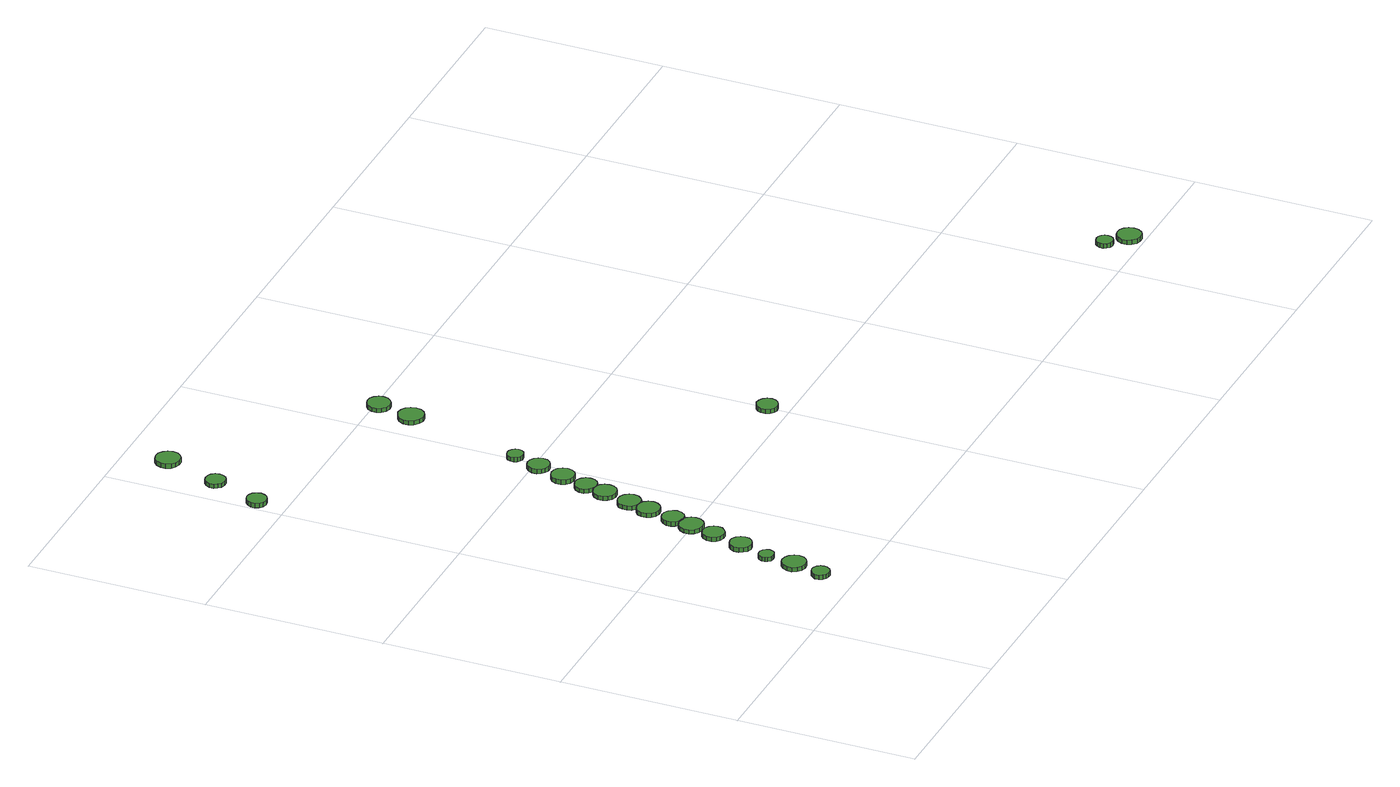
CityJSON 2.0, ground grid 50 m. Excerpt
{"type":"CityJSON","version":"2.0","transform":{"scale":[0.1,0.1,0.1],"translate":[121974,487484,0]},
"CityObjects":{
"tree1":{"type":"SolitaryVegetationObject","attributes":{"function":"something"},"geometry":[{"type":"MultiSurface","lod":"1","boundaries":[[[0,1,2,3,4,5,6,7,8,9,10,11,12,13,14]],[[15,16,17,18,19,20,21,22,23,24,25,26,27,28,29]],[[0,29,28,1]],[[1,28,27,2]],[[2,27,26,3]],[[3,26,25,4]],[[4,25,24,5]],[[5,24,23,6]],[[6,23,22,7]],[[7,22,21,8]],[[8,21,20,9]],[[9,20,19,10]],[[10,19,18,11]],[[11,18,17,12]],[[12,17,16,13]],[[13,16,15,14]],[[14,15,29,0]]]}]},
"tree2":{"type":"SolitaryVegetationObject","attributes":{"function":"something"},"geometry":[{"type":"MultiSurface","lod":"1","boundaries":[[[30,31,32,33,34,35,36,37,38,39,40,41,42,43,44]],[[45,46,47,48,49,50,51,52,53,54,55,56,57,58,59]],[[30,59,58,31]],[[31,58,57,32]],[[32,57,56,33]],[[33,56,55,34]],[[34,55,54,35]],[[35,54,53,36]],[[36,53,52,37]],[[37,52,51,38]],[[38,51,50,39]],[[39,50,49,40]],[[40,49,48,41]],[[41,48,47,42]],[[42,47,46,43]],[[43,46,45,44]],[[44,45,59,30]]]}]},
"tree3":{"type":"SolitaryVegetationObject","attributes":{"function":"something"},"geometry":[{"type":"MultiSurface","lod":"1","boundaries":[[[60,61,62,63,64,65,66,67,68,69,70,71,72,73,74]],[[75,76,77,78,79,80,81,82,83,84,85,86,87,88,89]],[[60,89,88,61]],[[61,88,87,62]],[[62,87,86,63]],[[63,86,85,64]],[[64,85,84,65]],[[65,84,83,66]],[[66,83,82,67]],[[67,82,81,68]],[[68,81,80,69]],[[69,80,79,70]],[[70,79,78,71]],[[71,78,77,72]],[[72,77,76,73]],[[73,76,75,74]],[[74,75,89,60]]]}]},
"tree4":{"type":"SolitaryVegetationObject","attributes":{"function":"something"},"geometry":[{"type":"MultiSurface","lod":"1","boundaries":[[[90,91,92,93,94,95,96,97,98,99,100,101,102,103,104]],[[105,106,107,108,109,110,111,112,113,114,115,116,117,118,119]],[[90,119,118,91]],[[91,118,117,92]],[[92,117,116,93]],[[93,116,115,94]],[[94,115,114,95]],[[95,114,113,96]],[[96,113,112,97]],[[97,112,111,98]],[[98,111,110,99]],[[99,110,109,100]],[[100,109,108,101]],[[101,108,107,102]],[[102,107,106,103]],[[103,106,105,104]],[[104,105,119,90]]]}]},
"tree5":{"type":"SolitaryVegetationObject","attributes":{"function":"something"},"geometry":[{"type":"MultiSurface","lod":"1","boundaries":[[[120,121,122,123,124,125,126,127,128,129,130,131,132,133,134]],[[135,136,137,138,139,140,141,142,143,144,145,146,147,148,149]],[[120,149,148,121]],[[121,148,147,122]],[[122,147,146,123]],[[123,146,145,124]],[[124,145,144,125]],[[125,144,143,126]],[[126,143,142,127]],[[127,142,141,128]],[[128,141,140,129]],[[129,140,139,130]],[[130,139,138,131]],[[131,138,137,132]],[[132,137,136,133]],[[133,136,135,134]],[[134,135,149,120]]]}]},
"tree6":{"type":"SolitaryVegetationObject","attributes":{"function":"something"},"geometry":[{"type":"MultiSurface","lod":"1","boundaries":[[[150,151,152,153,154,155,156,157,158,159,160,161,162,163,164]],[[165,166,167,168,169,170,171,172,173,174,175,176,177,178,179]],[[150,179,178,151]],[[151,178,177,152]],[[152,177,176,153]],[[153,176,175,154]],[[154,175,174,155]],[[155,174,173,156]],[[156,173,172,157]],[[157,172,171,158]],[[158,171,170,159]],[[159,170,169,160]],[[160,169,168,161]],[[161,168,167,162]],[[162,167,166,163]],[[163,166,165,164]],[[164,165,179,150]]]}]},
"tree7":{"type":"SolitaryVegetationObject","attributes":{"function":"something"},"geometry":[{"type":"MultiSurface","lod":"1","boundaries":[[[180,181,182,183,184,185,186,187,188,189,190,191,192,193,194]],[[195,196,197,198,199,200,201,202,203,204,205,206,207,208,209]],[[180,209,208,181]],[[181,208,207,182]],[[182,207,206,183]],[[183,206,205,184]],[[184,205,204,185]],[[185,204,203,186]],[[186,203,202,187]],[[187,202,201,188]],[[188,201,200,189]],[[189,200,199,190]],[[190,199,198,191]],[[191,198,197,192]],[[192,197,196,193]],[[193,196,195,194]],[[194,195,209,180]]]}]},
"tree8":{"type":"SolitaryVegetationObject","attributes":{"function":"something"},"geometry":[{"type":"MultiSurface","lod":"1","boundaries":[[[210,211,212,213,214,215,216,217,218,219,220,221,222,223,224]],[[225,226,227,228,229,230,231,232,233,234,235,236,237,238,239]],[[210,239,238,211]],[[211,238,237,212]],[[212,237,236,213]],[[213,236,235,214]],[[214,235,234,215]],[[215,234,233,216]],[[216,233,232,217]],[[217,232,231,218]],[[218,231,230,219]],[[219,230,229,220]],[[220,229,228,221]],[[221,228,227,222]],[[222,227,226,223]],[[223,226,225,224]],[[224,225,239,210]]]}]},
"tree9":{"type":"SolitaryVegetationObject","attributes":{"function":"something"},"geometry":[{"type":"MultiSurface","lod":"1","boundaries":[[[240,241,242,243,244,245,246,247,248,249,250,251,252,253,254]],[[255,256,257,258,259,260,261,262,263,264,265,266,267,268,269]],[[240,269,268,241]],[[241,268,267,242]],[[242,267,266,243]],[[243,266,265,244]],[[244,265,264,245]],[[245,264,263,246]],[[246,263,262,247]],[[247,262,261,248]],[[248,261,260,249]],[[249,260,259,250]],[[250,259,258,251]],[[251,258,257,252]],[[252,257,256,253]],[[253,256,255,254]],[[254,255,269,240]]]}]},
"tree10":{"type":"SolitaryVegetationObject","attributes":{"function":"something"},"geometry":[{"type":"MultiSurface","lod":"1","boundaries":[[[270,271,272,273,274,275,276,277,278,279,280,281,282,283,284]],[[285,286,287,288,289,290,291,292,293,294,295,296,297,298,299]],[[270,299,298,271]],[[271,298,297,272]],[[272,297,296,273]],[[273,296,295,274]],[[274,295,294,275]],[[275,294,293,276]],[[276,293,292,277]],[[277,292,291,278]],[[278,291,290,279]],[[279,290,289,280]],[[280,289,288,281]],[[281,288,287,282]],[[282,287,286,283]],[[283,286,285,284]],[[284,285,299,270]]]}]},
"tree11":{"type":"SolitaryVegetationObject","attributes":{"function":"something"},"geometry":[{"type":"MultiSurface","lod":"1","boundaries":[[[300,301,302,303,304,305,306,307,308,309,310,311,312,313,314]],[[315,316,317,318,319,320,321,322,323,324,325,326,327,328,329]],[[300,329,328,301]],[[301,328,327,302]],[[302,327,326,303]],[[303,326,325,304]],[[304,325,324,305]],[[305,324,323,306]],[[306,323,322,307]],[[307,322,321,308]],[[308,321,320,309]],[[309,320,319,310]],[[310,319,318,311]],[[311,318,317,312]],[[312,317,316,313]],[[313,316,315,314]],[[314,315,329,300]]]}]},
"tree12":{"type":"SolitaryVegetationObject","attributes":{"function":"something"},"geometry":[{"type":"MultiSurface","lod":"1","boundaries":[[[330,331,332,333,334,335,336,337,338,339,340,341,342,343,344]],[[345,346,347,348,349,350,351,352,353,354,355,356,357,358,359]],[[330,359,358,331]],[[331,358,357,332]],[[332,357,356,333]],[[333,356,355,334]],[[334,355,354,335]],[[335,354,353,336]],[[336,353,352,337]],[[337,352,351,338]],[[338,351,350,339]],[[339,350,349,340]],[[340,349,348,341]],[[341,348,347,342]],[[342,347,346,343]],[[343,346,345,344]],[[344,345,359,330]]]}]},
"tree13":{"type":"SolitaryVegetationObject","attributes":{"function":"something"},"geometry":[{"type":"MultiSurface","lod":"1","boundaries":[[[360,361,362,363,364,365,366,367,368,369,370,371,372,373,374]],[[375,376,377,378,379,380,381,382,383,384,385,386,387,388,389]],[[360,389,388,361]],[[361,388,387,362]],[[362,387,386,363]],[[363,386,385,364]],[[364,385,384,365]],[[365,384,383,366]],[[366,383,382,367]],[[367,382,381,368]],[[368,381,380,369]],[[369,380,379,370]],[[370,379,378,371]],[[371,378,377,372]],[[372,377,376,373]],[[373,376,375,374]],[[374,375,389,360]]]}]},
"tree14":{"type":"SolitaryVegetationObject","attributes":{"function":"something"},"geometry":[{"type":"MultiSurface","lod":"1","boundaries":[[[390,391,392,393,394,395,396,397,398,399,400,401,402,403,404]],[[405,406,407,408,409,410,411,412,413,414,415,416,417,418,419]],[[390,419,418,391]],[[391,418,417,392]],[[392,417,416,393]],[[393,416,415,394]],[[394,415,414,395]],[[395,414,413,396]],[[396,413,412,397]],[[397,412,411,398]],[[398,411,410,399]],[[399,410,409,400]],[[400,409,408,401]],[[401,408,407,402]],[[402,407,406,403]],[[403,406,405,404]],[[404,405,419,390]]]}]},
"tree15":{"type":"SolitaryVegetationObject","attributes":{"function":"something"},"geometry":[{"type":"MultiSurface","lod":"1","boundaries":[[[420,421,422,423,424,425,426,427,428,429,430,431,432,433,434]],[[435,436,437,438,439,440,441,442,443,444,445,446,447,448,449]],[[420,449,448,421]],[[421,448,447,422]],[[422,447,446,423]],[[423,446,445,424]],[[424,445,444,425]],[[425,444,443,426]],[[426,443,442,427]],[[427,442,441,428]],[[428,441,440,429]],[[429,440,439,430]],[[430,439,438,431]],[[431,438,437,432]],[[432,437,436,433]],[[433,436,435,434]],[[434,435,449,420]]]}]},
"tree16":{"type":"SolitaryVegetationObject","attributes":{"function":"something"},"geometry":[{"type":"MultiSurface","lod":"1","boundaries":[[[450,451,452,453,454,455,456,457,458,459,460,461,462,463,464]],[[465,466,467,468,469,470,471,472,473,474,475,476,477,478,479]],[[450,479,478,451]],[[451,478,477,452]],[[452,477,476,453]],[[453,476,475,454]],[[454,475,474,455]],[[455,474,473,456]],[[456,473,472,457]],[[457,472,471,458]],[[458,471,470,459]],[[459,470,469,460]],[[460,469,468,461]],[[461,468,467,462]],[[462,467,466,463]],[[463,466,465,464]],[[464,465,479,450]]]}]},
"tree17":{"type":"SolitaryVegetationObject","attributes":{"function":"something"},"geometry":[{"type":"MultiSurface","lod":"1","boundaries":[[[480,481,482,483,484,485,486,487,488,489,490,491,492,493,494]],[[495,496,497,498,499,500,501,502,503,504,505,506,507,508,509]],[[480,509,508,481]],[[481,508,507,482]],[[482,507,506,483]],[[483,506,505,484]],[[484,505,504,485]],[[485,504,503,486]],[[486,503,502,487]],[[487,502,501,488]],[[488,501,500,489]],[[489,500,499,490]],[[490,499,498,491]],[[491,498,497,492]],[[492,497,496,493]],[[493,496,495,494]],[[494,495,509,480]]]}]},
"tree18":{"type":"SolitaryVegetationObject","attributes":{"function":"something"},"geometry":[{"type":"MultiSurface","lod":"1","boundaries":[[[510,511,512,513,514,515,516,517,518,519,520,521,522,523,524]],[[525,526,527,528,529,530,531,532,533,534,535,536,537,538,539]],[[510,539,538,511]],[[511,538,537,512]],[[512,537,536,513]],[[513,536,535,514]],[[514,535,534,515]],[[515,534,533,516]],[[516,533,532,517]],[[517,532,531,518]],[[518,531,530,519]],[[519,530,529,520]],[[520,529,528,521]],[[521,528,527,522]],[[522,527,526,523]],[[523,526,525,524]],[[524,525,539,510]]]}]},
"tree19":{"type":"SolitaryVegetationObject","attributes":{"function":"something"},"geometry":[{"type":"MultiSurface","lod":"1","boundaries":[[[540,541,542,543,544,545,546,547,548,549,550,551,552,553,554]],[[555,556,557,558,559,560,561,562,563,564,565,566,567,568,569]],[[540,569,568,541]],[[541,568,567,542]],[[542,567,566,543]],[[543,566,565,544]],[[544,565,564,545]],[[545,564,563,546]],[[546,563,562,547]],[[547,562,561,548]],[[548,561,560,549]],[[549,560,559,550]],[[550,559,558,551]],[[551,558,557,552]],[[552,557,556,553]],[[553,556,555,554]],[[554,555,569,540]]]}]},
"tree20":{"type":"SolitaryVegetationObject","attributes":{"function":"something"},"geometry":[{"type":"MultiSurface","lod":"1","boundaries":[[[570,571,572,573,574,575,576,577,578,579,580,581,582,583,584]],[[585,586,587,588,589,590,591,592,593,594,595,596,597,598,599]],[[570,599,598,571]],[[571,598,597,572]],[[572,597,596,573]],[[573,596,595,574]],[[574,595,594,575]],[[575,594,593,576]],[[576,593,592,577]],[[577,592,591,578]],[[578,591,590,579]],[[579,590,589,580]],[[580,589,588,581]],[[581,588,587,582]],[[582,587,586,583]],[[583,586,585,584]],[[584,585,599,570]]]}]},
"tree21":{"type":"SolitaryVegetationObject","attributes":{"function":"something"},"geometry":[{"type":"MultiSurface","lod":"1","boundaries":[[[600,601,602,603,604,605,606,607,608,609,610,611,612,613,614]],[[615,616,617,618,619,620,621,622,623,624,625,626,627,628,629]],[[600,629,628,601]],[[601,628,627,602]],[[602,627,626,603]],[[603,626,625,604]],[[604,625,624,605]],[[605,624,623,606]],[[606,623,622,607]],[[607,622,621,608]],[[608,621,620,609]],[[609,620,619,610]],[[610,619,618,611]],[[611,618,617,612]],[[612,617,616,613]],[[613,616,615,614]],[[614,615,629,600]]]}]},
"tree22":{"type":"SolitaryVegetationObject","attributes":{"function":"something"},"geometry":[{"type":"MultiSurface","lod":"1","boundaries":[[[630,631,632,633,634,635,636,637,638,639,640,641,642,643,644]],[[645,646,647,648,649,650,651,652,653,654,655,656,657,658,659]],[[630,659,658,631]],[[631,658,657,632]],[[632,657,656,633]],[[633,656,655,634]],[[634,655,654,635]],[[635,654,653,636]],[[636,653,652,637]],[[637,652,651,638]],[[638,651,650,639]],[[639,650,649,640]],[[640,649,648,641]],[[641,648,647,642]],[[642,647,646,643]],[[643,646,645,644]],[[644,645,659,630]]]}]}
},
"vertices":[
[295,97,15],[293,106,15],[287,115,15],[278,120,15],[268,121,15],[258,118,15],[251,111,15],[246,102,15],[246,91,15],[251,82,15],[258,75,15],[268,72,15],[278,73,15],[287,78,15],[293,87,15],[293,87,2],[287,78,2],[278,73,2],[268,72,2],[258,75,2],[251,82,2],[246,91,2],[246,102,2],[251,111,2],[258,118,2],[268,121,2],[278,120,2],[287,115,2],[293,106,2],[295,97,2],
[321,179,14],[318,192,14],[310,203,14],[298,210,14],[284,212,14],[271,208,14],[261,198,14],[255,186,14],[255,172,14],[261,159,14],[271,150,14],[284,146,14],[298,147,14],[310,154,14],[318,165,14],[318,165,2],[310,154,2],[298,147,2],[284,146,2],[271,150,2],[261,159,2],[255,172,2],[255,186,2],[261,198,2],[271,208,2],[284,212,2],[298,210,2],[310,203,2],[318,192,2],[321,179,2],
[319,261,13],[317,270,13],[312,277,13],[304,281,13],[295,282,13],[287,279,13],[280,274,13],[277,265,13],[277,257,13],[280,249,13],[287,243,13],[295,240,13],[304,241,13],[312,245,13],[317,252,13],[317,252,1],[312,245,1],[304,241,1],[295,240,1],[287,243,1],[280,249,1],[277,257,1],[277,265,1],[280,274,1],[287,279,1],[295,282,1],[304,281,1],[312,277,1],[317,270,1],[319,261,1],
[353,344,14],[351,357,14],[343,367,14],[332,373,14],[320,374,14],[308,370,14],[299,362,14],[294,351,14],[294,338,14],[299,327,14],[308,318,14],[320,314,14],[332,316,14],[343,322,14],[351,332,14],[351,332,1],[343,322,1],[332,316,1],[320,314,1],[308,318,1],[299,327,1],[294,338,1],[294,351,1],[299,362,1],[308,370,1],[320,374,1],[332,373,1],[343,367,1],[351,357,1],[353,344,1],
[376,431,13],[374,443,13],[366,453,13],[355,460,13],[343,461,13],[331,457,13],[322,449,13],[317,437,13],[317,425,13],[322,413,13],[331,405,13],[343,401,13],[355,402,13],[366,409,13],[374,419,13],[374,419,1],[366,409,1],[355,402,1],[343,401,1],[331,405,1],[322,413,1],[317,425,1],[317,437,1],[322,449,1],[331,457,1],[343,461,1],[355,460,1],[366,453,1],[374,443,1],[376,431,1],
[57,1582,18],[54,1594,18],[48,1603,18],[38,1609,18],[26,1610,18],[15,1606,18],[7,1599,18],[2,1588,18],[2,1577,18],[7,1566,18],[15,1558,18],[26,1555,18],[38,1556,18],[48,1562,18],[54,1571,18],[54,1571,5],[48,1562,5],[38,1556,5],[26,1555,5],[15,1558,5],[7,1566,5],[2,1577,5],[2,1588,5],[7,1599,5],[15,1606,5],[26,1610,5],[38,1609,5],[48,1603,5],[54,1594,5],[57,1582,5],
[394,500,14],[391,513,14],[383,525,14],[371,531,14],[357,533,14],[344,529,14],[334,519,14],[328,507,14],[328,493,14],[334,480,14],[344,471,14],[357,467,14],[371,468,14],[383,475,14],[391,486,14],[391,486,2],[383,475,2],[371,468,2],[357,467,2],[344,471,2],[334,480,2],[328,493,2],[328,507,2],[334,519,2],[344,529,2],[357,533,2],[371,531,2],[383,525,2],[391,513,2],[394,500,2],
[405,558,15],[402,570,15],[395,580,15],[384,586,15],[372,588,15],[360,584,15],[350,575,15],[345,564,15],[345,551,15],[350,540,15],[360,531,15],[372,528,15],[384,529,15],[395,535,15],[402,545,15],[402,545,2],[395,535,2],[384,529,2],[372,528,2],[360,531,2],[350,540,2],[345,551,2],[345,564,2],[350,575,2],[360,584,2],[372,588,2],[384,586,2],[395,580,2],[402,570,2],[405,558,2],
[425,634,14],[422,647,14],[414,658,14],[403,664,14],[390,666,14],[377,662,14],[367,653,14],[362,641,14],[362,628,14],[367,616,14],[377,607,14],[390,603,14],[403,604,14],[414,611,14],[422,621,14],[422,621,1],[414,611,1],[403,604,1],[390,603,1],[377,607,1],[367,616,1],[362,628,1],[362,641,1],[367,653,1],[377,662,1],[390,666,1],[403,664,1],[414,658,1],[422,647,1],[425,634,1],
[102,1718,20],[99,1729,20],[93,1739,20],[83,1744,20],[71,1745,20],[60,1742,20],[52,1734,20],[47,1724,20],[47,1712,20],[52,1702,20],[60,1694,20],[71,1690,20],[83,1692,20],[93,1697,20],[99,1707,20],[99,1707,8],[93,1697,8],[83,1692,8],[71,1690,8],[60,1694,8],[52,1702,8],[47,1712,8],[47,1724,8],[52,1734,8],[60,1742,8],[71,1745,8],[83,1744,8],[93,1739,8],[99,1729,8],[102,1718,8],
[439,694,14],[436,707,14],[428,718,14],[417,724,14],[404,726,14],[391,722,14],[381,713,14],[376,701,14],[376,688,14],[381,676,14],[391,667,14],[404,663,14],[417,664,14],[428,671,14],[436,681,14],[436,681,2],[428,671,2],[417,664,2],[404,663,2],[391,667,2],[381,676,2],[376,688,2],[376,701,2],[381,713,2],[391,722,2],[404,726,2],[417,724,2],[428,718,2],[436,707,2],[439,694,2],
[457,771,16],[454,784,16],[447,795,16],[435,801,16],[422,802,16],[409,798,16],[400,790,16],[394,778,16],[394,764,16],[400,752,16],[409,743,16],[422,739,16],[435,741,16],[447,747,16],[454,758,16],[454,758,4],[447,747,4],[435,741,4],[422,739,4],[409,743,4],[400,752,4],[394,764,4],[394,778,4],[400,790,4],[409,798,4],[422,802,4],[435,801,4],[447,795,4],[454,784,4],[457,771,4],
[155,1872,23],[153,1886,23],[144,1897,23],[132,1905,23],[118,1906,23],[105,1902,23],[94,1892,23],[88,1879,23],[88,1865,23],[94,1852,23],[105,1843,23],[118,1839,23],[132,1840,23],[144,1847,23],[153,1858,23],[153,1858,10],[144,1847,10],[132,1840,10],[118,1839,10],[105,1843,10],[94,1852,10],[88,1865,10],[88,1879,10],[94,1892,10],[105,1902,10],[118,1906,10],[132,1905,10],[144,1897,10],[153,1886,10],[155,1872,10],
[468,830,16],[466,842,16],[458,852,16],[447,859,16],[435,860,16],[423,856,16],[414,848,16],[408,836,16],[408,824,16],[414,812,16],[423,804,16],[435,800,16],[447,801,16],[458,807,16],[466,818,16],[466,818,4],[458,807,4],[447,801,4],[435,800,4],[423,804,4],[414,812,4],[408,824,4],[408,836,4],[414,848,4],[423,856,4],[435,860,4],[447,859,4],[458,852,4],[466,842,4],[468,830,4],
[486,902,19],[483,915,19],[475,926,19],[464,932,19],[451,934,19],[438,930,19],[428,921,19],[423,909,19],[423,895,19],[428,883,19],[438,875,19],[451,870,19],[464,872,19],[475,878,19],[483,889,19],[483,889,6],[475,878,6],[464,872,6],[451,870,6],[438,875,6],[428,883,6],[423,895,6],[423,909,6],[428,921,6],[438,930,6],[451,934,6],[464,932,6],[475,926,6],[483,915,6],[486,902,6],
[503,979,22],[501,991,22],[493,1001,22],[482,1007,22],[470,1009,22],[458,1005,22],[449,996,22],[444,985,22],[444,972,22],[449,961,22],[458,953,22],[470,949,22],[482,950,22],[493,956,22],[501,966,22],[501,966,9],[493,956,9],[482,950,9],[470,949,9],[458,953,9],[449,961,9],[444,972,9],[444,985,9],[449,996,9],[458,1005,9],[470,1009,9],[482,1007,9],[493,1001,9],[501,991,9],[503,979,9],
[511,1051,28],[509,1060,28],[503,1067,28],[495,1072,28],[486,1073,28],[477,1070,28],[471,1064,28],[467,1056,28],[467,1046,28],[471,1038,28],[477,1032,28],[486,1029,28],[495,1030,28],[503,1034,28],[509,1042,28],[509,1042,15],[503,1034,15],[495,1030,15],[486,1029,15],[477,1032,15],[471,1038,15],[467,1046,15],[467,1056,15],[471,1064,15],[477,1070,15],[486,1073,15],[495,1072,15],[503,1067,15],[509,1060,15],[511,1051,15],
[600,1378,29],[597,1392,29],[588,1404,29],[575,1411,29],[561,1413,29],[547,1408,29],[536,1398,29],[530,1385,29],[530,1370,29],[536,1357,29],[547,1347,29],[561,1342,29],[575,1344,29],[588,1351,29],[597,1363,29],[597,1363,17],[588,1351,17],[575,1344,17],[561,1342,17],[547,1347,17],[536,1357,17],[530,1370,17],[530,1385,17],[536,1398,17],[547,1408,17],[561,1413,17],[575,1411,17],[588,1404,17],[597,1392,17],[600,1378,17],
[618,1478,30],[615,1490,30],[607,1501,30],[596,1508,30],[583,1509,30],[570,1505,30],[560,1496,30],[555,1484,30],[555,1471,30],[560,1459,30],[570,1450,30],[583,1446,30],[596,1447,30],[607,1454,30],[615,1465,30],[615,1465,18],[607,1454,18],[596,1447,18],[583,1446,18],[570,1450,18],[560,1459,18],[555,1471,18],[555,1484,18],[560,1496,18],[570,1505,18],[583,1509,18],[596,1508,18],[607,1501,18],[615,1490,18],[618,1478,18],
[1012,552,26],[1009,564,26],[1002,574,26],[991,580,26],[979,582,26],[968,578,26],[959,570,26],[954,559,26],[954,546,26],[959,535,26],[968,527,26],[979,523,26],[991,525,26],[1002,531,26],[1009,540,26],[1009,540,13],[1002,531,13],[991,525,13],[979,523,13],[968,527,13],[959,535,13],[954,546,13],[954,559,13],[959,570,13],[968,578,13],[979,582,13],[991,580,13],[1002,574,13],[1009,564,13],[1012,552,13],
[2124,82,25],[2122,91,25],[2117,99,25],[2109,104,25],[2099,105,25],[2090,102,25],[2083,96,25],[2079,87,25],[2079,77,25],[2083,69,25],[2090,62,25],[2099,59,25],[2109,60,25],[2117,65,25],[2122,73,25],[2122,73,12],[2117,65,12],[2109,60,12],[2099,59,12],[2090,62,12],[2083,69,12],[2079,77,12],[2079,87,12],[2083,96,12],[2090,102,12],[2099,105,12],[2109,104,12],[2117,99,12],[2122,91,12],[2124,82,12],
[2186,35,25],[2183,49,25],[2175,60,25],[2163,67,25],[2149,68,25],[2136,64,25],[2126,55,25],[2120,42,25],[2120,28,25],[2126,16,25],[2136,6,25],[2149,2,25],[2163,3,25],[2175,10,25],[2183,22,25],[2183,22,12],[2175,10,12],[2163,3,12],[2149,2,12],[2136,6,12],[2126,16,12],[2120,28,12],[2120,42,12],[2126,55,12],[2136,64,12],[2149,68,12],[2163,67,12],[2175,60,12],[2183,49,12],[2186,35,12]
]}
